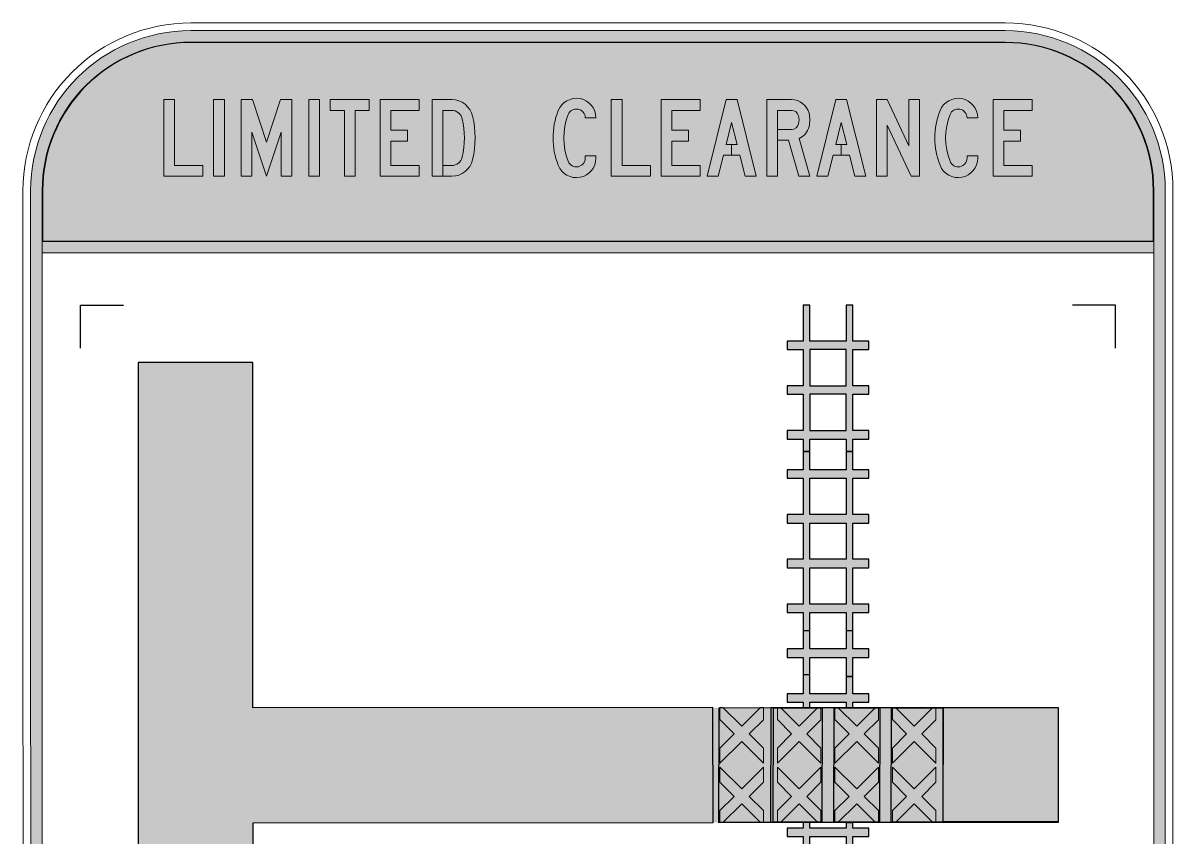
# Model space of a CAD drawing. Header units: millimetres. Extents: x 1 to 237, y 48 to 174.
# Drawn here: x 1.2 to 91.2, y 109.9 to 173.6 of the extents above; entities that cross this region are included whole.
import ezdxf

# ---------------------------------------------------------------- set-up
doc = ezdxf.new("R2010")
doc.units = ezdxf.units.MM
for name, color, linetype in [('GREY', 8, 'Continuous'), ('hatch bdy', 40, 'Continuous'), ('L18', 4, 'Continuous'), ('L35', 3, 'Continuous')]:
    doc.layers.add(name, color=color, linetype=linetype)
doc.layers.add('GSBWFILL', color=4, linetype='Continuous', lineweight=0)
doc.layers.add('Yellow PANTONE 108C', color=7, linetype='Continuous', lineweight=0, true_color=0xfedb00)

# ---------------------------------------------------------------- blocks, each defined once
blk = doc.blocks.new('*U8')
at = {"layer": 'GSBWFILL', "linetype": 'Continuous'}
blk.add_hatch(color=256, dxfattribs=at).paths.add_polyline_path([(0, 200), (28, 200), (28, 28), (102, 28), (102, 0), (0, 0)])
at = {"layer": 'GSBWFILL'}
blk.add_lwpolyline([(0, 200), (28, 200), (28, 28), (102, 28), (102, 0), (0, 0)], close=True, dxfattribs=at)
blk = doc.blocks.new('*U9')
at = {"layer": 'GSBWFILL', "linetype": 'Continuous'}
blk.add_hatch(color=256, dxfattribs=at).paths.add_polyline_path([(0, 200), (28, 200), (28, 0), (0, 0)])
at = {"layer": 'GSBWFILL'}
blk.add_lwpolyline([(0, 200), (28, 200), (28, 0), (0, 0)], close=True, dxfattribs=at)
blk = doc.blocks.new('*U10')
at = {"layer": 'GSBWFILL', "linetype": 'Continuous'}
blk.add_hatch(color=256, dxfattribs=at).paths.add_polyline_path([(66, -1.917592551338998e-15), (104, 115.1515151515151), (104, 0), (132, 0), (132, 200), (102.5147901482794, 200), (66, 89.34912076278975), (29.48520985172058, 200), (0, 200), (0, 0), (28, 0), (28, 115.1515151515151)])
at = {"layer": 'GSBWFILL'}
blk.add_lwpolyline([(66, -1.917592551338998e-15), (104, 115.1515151515151), (104, 0), (132, 0), (132, 200), (102.5147901482794, 200), (66, 89.34912076278975), (29.48520985172058, 200), (0, 200), (0, 0), (28, 0), (28, 115.1515151515151)], close=True, dxfattribs=at)
blk = doc.blocks.new('*U11')
at = {"layer": 'GSBWFILL', "linetype": 'Continuous'}
blk.add_hatch(color=256, dxfattribs=at).paths.add_polyline_path([(0, 200), (28, 200), (28, 0), (0, 0)])
at = {"layer": 'GSBWFILL'}
blk.add_lwpolyline([(0, 200), (28, 200), (28, 0), (0, 0)], close=True, dxfattribs=at)
blk = doc.blocks.new('*U12')
at = {"layer": 'GSBWFILL', "linetype": 'Continuous'}
blk.add_hatch(color=256, dxfattribs=at).paths.add_polyline_path([(37, 172), (0, 172), (0, 200), (102, 200), (102, 172), (65, 172), (65, 0), (37, 0)])
at = {"layer": 'GSBWFILL'}
blk.add_lwpolyline([(37, 172), (0, 172), (0, 200), (102, 200), (102, 172), (65, 172), (65, 0), (37, 0)], close=True, dxfattribs=at)
blk = doc.blocks.new('*U13')
at = {"layer": 'GSBWFILL', "linetype": 'Continuous'}
blk.add_hatch(color=256, dxfattribs=at).paths.add_polyline_path([(28, 28), (28, 92), (71.81454086025929, 92), (71.81454086025929, 120), (28, 120), (28, 172), (102, 172), (102, 200), (0, 200), (0, 0), (102, 0), (102, 28)])
at = {"layer": 'GSBWFILL'}
blk.add_lwpolyline([(28, 28), (28, 92), (71.81454086025929, 92), (71.81454086025929, 120), (28, 120), (28, 172), (102, 172), (102, 200), (0, 200), (0, 0), (102, 0), (102, 28)], close=True, dxfattribs=at)
blk = doc.blocks.new('*U14')
at = {"layer": 'GSBWFILL', "linetype": 'Continuous'}
blk.add_hatch(color=256, dxfattribs=at).paths.add_polyline_path([(28, 172), (50.94443627691184, 172, -0.3486821690625636), (78.21476728595061, 150.3505154639175, -0.1148991755247306), (78.21476728595064, 49.64948453608244, -0.3486821690625639), (50.94443627691189, 28), (28.00999999999999, 28), (28.00999999999999, 0), (50.9444362769119, 0, 0.3486821690625636), (105.4850982949895, 43.29896907216494, 0.1148991755247306), (105.4850982949895, 156.701030927835, 0.3486821690625638), (50.94443627691184, 200), (0, 200), (0, 0), (28, 0)])
at = {"layer": 'GSBWFILL'}
blk.add_lwpolyline([(28.00999999999999, 28), (28.00999999999999, 0), (50.94443627691186, 0, 0.3486821690625636), (105.4850982949895, 43.29896907216487, 0.1148991755247307), (105.4850982949895, 156.7010309278351, 0.3486821690625634), (50.94443627691186, 200), (0, 200), (0, 0), (28, 0), (28, 172), (50.94443627691186, 172, -0.3486821690625634), (78.21476728595064, 150.3505154639175, -0.1148991755247307), (78.21476728595064, 49.64948453608236, -0.3486821690625636), (50.94443627691186, 28)], format="xyb", close=True, dxfattribs=at)
blk = doc.blocks.new('*U7')
at = {"layer": 'GSBWFILL', "color": 28, "true_color": 0x0a0a0a, "xscale": 0.3, "yscale": 0.3, "zscale": 0.3}
for name, p in [('*U8', (0, 0)), ('*U9', (39, 0)), ('*U10', (60.59999999999854, 0)), ('*U11', (113.3999999999978, 0)), ('*U12', (130.1999999999971, 0)), ('*U13', (169.1999999999971, 0)), ('*U14', (209.9999999999964, 0))]:
    blk.add_blockref(name, p, dxfattribs=at)
blk = doc.blocks.new('*U16')
at = {"layer": 'GSBWFILL', "linetype": 'Continuous'}
blk.add_hatch(color=256, dxfattribs=at).paths.add_polyline_path([(13.57111597374183, 171.2483588621445, 0.1904761904761906), (13.57111597374178, 28.75164113785565, 0.8275027774491402), (112, 47.50000000000006), (112, 53.00000000000004), (84, 53.00000000000002), (84, 47.50000000000006, -0.8275027774491398), (39.61050328227567, 39.04485776805257, -0.1904761904761906), (39.61050328227569, 160.9551422319475, -0.8275027774491434), (84, 152.5), (112, 152.5, 0.8275027774491418)])
at = {"layer": 'GSBWFILL'}
blk.add_lwpolyline([(84, 47.50000000000003, -0.8275027774491405), (39.61050328227566, 39.04485776805259, -0.1904761904761905), (39.61050328227572, 160.9551422319475, -0.8275027774491404), (84, 152.5), (112, 152.5, 0.8275027774491404), (13.57111597374183, 171.2483588621445, 0.1904761904761905), (13.57111597374177, 28.75164113785567, 0.8275027774491405), (112, 47.50000000000003), (112, 53.00000000000004), (84, 53.00000000000001)], format="xyb", close=True, dxfattribs=at)
blk = doc.blocks.new('*U17')
at = {"layer": 'GSBWFILL', "linetype": 'Continuous'}
blk.add_hatch(color=256, dxfattribs=at).paths.add_polyline_path([(0, 200), (28, 200), (28, 28), (102, 28), (102, 0), (0, 0)])
at = {"layer": 'GSBWFILL'}
blk.add_lwpolyline([(0, 200), (28, 200), (28, 28), (102, 28), (102, 0), (0, 0)], close=True, dxfattribs=at)
blk = doc.blocks.new('*U18')
at = {"layer": 'GSBWFILL', "linetype": 'Continuous'}
blk.add_hatch(color=256, dxfattribs=at).paths.add_polyline_path([(28, 28), (28, 92), (71.81454086025929, 92), (71.81454086025929, 120), (28, 120), (28, 172), (102, 172), (102, 200), (0, 200), (0, 0), (102, 0), (102, 28)])
at = {"layer": 'GSBWFILL'}
blk.add_lwpolyline([(28, 28), (28, 92), (71.81454086025929, 92), (71.81454086025929, 120), (28, 120), (28, 172), (102, 172), (102, 200), (0, 200), (0, 0), (102, 0), (102, 28)], close=True, dxfattribs=at)
blk = doc.blocks.new('*U19')
at = {"layer": 'GSBWFILL', "linetype": 'Continuous'}
blk.add_hatch(color=256, dxfattribs=at).paths.add_polyline_path([(64, 140.5530424827055), (78.38826062067636, 82.99999999999999), (64.00999999999999, 82.99999999999999), (64.01, 55), (85.38826062067636, 55), (99.13826062067635, 0), (128, 0), (78, 200), (50, 200), (0, 0), (28.86173937932358, 0), (42.61173937932364, 55), (64, 54.99999999999999), (64, 83), (49.61173937932364, 83)])
at = {"layer": 'GSBWFILL'}
blk.add_lwpolyline([(64, 83), (49.61173937932364, 83), (64, 140.5530424827055), (78.38826062067636, 83), (64.00999999999999, 83), (64.00999999999999, 55), (85.38826062067636, 55), (99.13826062067636, 0), (128, 0), (78, 200), (50, 200), (0, 0), (28.86173937932358, 0), (42.61173937932364, 55), (64, 55)], close=True, dxfattribs=at)
blk = doc.blocks.new('*U20')
at = {"layer": 'GSBWFILL', "linetype": 'Continuous'}
blk.add_hatch(color=256, dxfattribs=at).paths.add_polyline_path([(0, 0), (28, 0), (28, 172), (64.26932219902316, 172, -0.3448814639906144), (82.71400707028076, 157.5600000000001, -0.1217796334961334), (82.71400707028087, 136.4400000000002, -0.3448814639906173), (64.26932219902321, 122), (28.00999999999999, 122), (28.00999999999999, 94.00000000000003), (56.12346429523939, 94.00000000000003), (82.8871924448021, 0), (112, 0), (84, 98.34205404014348, 0.2276138286676567), (109.8956479331868, 129.7200000000001, 0.1217796334961332), (109.8956479331869, 164.2799999999997, 0.3448814639906164), (64.2693221990232, 200), (0, 200)])
at = {"layer": 'GSBWFILL'}
blk.add_lwpolyline([(64.26932219902318, 122, 0.3448814639906154), (82.71400707028084, 136.44, 0.1217796334961341), (82.71400707028079, 157.56, 0.3448814639906151), (64.26932219902318, 172), (28, 172), (28, 0), (0, 0), (0, 200), (64.26932219902318, 200, -0.3448814639906151), (109.8956479331868, 164.28, -0.1217796334961341), (109.8956479331868, 129.7200000000001, -0.2276138286676568), (84, 98.3420540401435), (112, 0), (82.88719244480211, 0), (56.12346429523939, 94.00000000000003), (28.00999999999999, 94.00000000000003), (28.00999999999999, 122)], format="xyb", close=True, dxfattribs=at)
blk = doc.blocks.new('*U21')
at = {"layer": 'GSBWFILL', "linetype": 'Continuous'}
blk.add_hatch(color=256, dxfattribs=at).paths.add_polyline_path([(64, 140.5530424827055), (78.38826062067636, 82.99999999999999), (64.00999999999999, 82.99999999999999), (64.01, 55), (85.38826062067636, 55), (99.13826062067635, 0), (128, 0), (78, 200), (50, 200), (0, 0), (28.86173937932358, 0), (42.61173937932364, 55), (64, 54.99999999999999), (64, 83), (49.61173937932364, 83)])
at = {"layer": 'GSBWFILL'}
blk.add_lwpolyline([(64, 83), (49.61173937932364, 83), (64, 140.5530424827055), (78.38826062067636, 83), (64.00999999999999, 83), (64.00999999999999, 55), (85.38826062067636, 55), (99.13826062067636, 0), (128, 0), (78, 200), (50, 200), (0, 0), (28.86173937932358, 0), (42.61173937932364, 55), (64, 55)], close=True, dxfattribs=at)
blk = doc.blocks.new('*U22')
at = {"layer": 'GSBWFILL', "linetype": 'Continuous'}
blk.add_hatch(color=256, dxfattribs=at).paths.add_polyline_path([(27.99999999999999, 133), (90, 0), (112, 0), (112, 200), (83.99999999999999, 200), (84, 79.1412182153928), (27.65981601018314, 200), (0, 200), (0, 0), (28, 0)])
at = {"layer": 'GSBWFILL'}
blk.add_lwpolyline([(90, 0), (112, 0), (112, 200), (84, 200), (84, 79.14121821539283), (27.65981601018314, 200), (0, 200), (0, 0), (28, 0), (28, 133)], close=True, dxfattribs=at)
blk = doc.blocks.new('*U23')
at = {"layer": 'GSBWFILL', "linetype": 'Continuous'}
blk.add_hatch(color=256, dxfattribs=at).paths.add_polyline_path([(13.57111597374183, 171.2483588621445, 0.1904761904761906), (13.57111597374178, 28.75164113785565, 0.8275027774491402), (112, 47.50000000000006), (112, 53.00000000000004), (84, 53.00000000000002), (84, 47.50000000000006, -0.8275027774491398), (39.61050328227567, 39.04485776805257, -0.1904761904761906), (39.61050328227569, 160.9551422319475, -0.8275027774491434), (84, 152.5), (112, 152.5, 0.8275027774491418)])
at = {"layer": 'GSBWFILL'}
blk.add_lwpolyline([(84, 47.50000000000003, -0.8275027774491405), (39.61050328227566, 39.04485776805259, -0.1904761904761905), (39.61050328227572, 160.9551422319475, -0.8275027774491404), (84, 152.5), (112, 152.5, 0.8275027774491404), (13.57111597374183, 171.2483588621445, 0.1904761904761905), (13.57111597374177, 28.75164113785567, 0.8275027774491405), (112, 47.50000000000003), (112, 53.00000000000004), (84, 53.00000000000001)], format="xyb", close=True, dxfattribs=at)
blk = doc.blocks.new('*U24')
at = {"layer": 'GSBWFILL', "linetype": 'Continuous'}
blk.add_hatch(color=256, dxfattribs=at).paths.add_polyline_path([(28, 28), (28, 92), (71.81454086025929, 92), (71.81454086025929, 120), (28, 120), (28, 172), (102, 172), (102, 200), (0, 200), (0, 0), (102, 0), (102, 28)])
at = {"layer": 'GSBWFILL'}
blk.add_lwpolyline([(28, 28), (28, 92), (71.81454086025929, 92), (71.81454086025929, 120), (28, 120), (28, 172), (102, 172), (102, 200), (0, 200), (0, 0), (102, 0), (102, 28)], close=True, dxfattribs=at)
blk = doc.blocks.new('*U15')
at = {"layer": 'GSBWFILL', "color": 28, "true_color": 0x0a0a0a, "xscale": 0.3, "yscale": 0.3, "zscale": 0.3}
for name, p in [('*U16', (0, 0)), ('*U17', (45.59999999999945, 0)), ('*U18', (84.59999999999945, 0)), ('*U19', (120.5999999999995, 0)), ('*U20', (167.3999999999987, 0)), ('*U21', (206.3999999999987, 0)), ('*U22', (253.199999999998, 0)), ('*U23', (298.7999999999975, 0)), ('*U24', (344.3999999999969, 0))]:
    blk.add_blockref(name, p, dxfattribs=at)
blk = doc.blocks.new('*U6')
at = {"layer": 'GSBWFILL'}
for name, p in [('*U7', (-339.7999999999975, 0)), ('*U15', (-35.20000000000073, 0))]:
    blk.add_blockref(name, p, dxfattribs=at)

msp = doc.modelspace()

# ---------------------------------------------------------------- hatches: boundary and pattern name
h = msp.add_hatch(color=256)
h.dxf.hatch_style = 1
h.paths.add_polyline_path([(55.24879853485889, 111.0489434765833), (55.24697326013195, 120.0489475776277), (19.24788333696855, 120.0390736534143), (19.24788333696855, 147.0623145023672), (10.24788589749536, 147.0623251577404), (10.24788589749536, 84.06231983005381), (19.24790957940362, 84.06231983005381), (19.24790957940362, 111.0390789811008), (63.86072672349949, 111.0489434866305)])
h = msp.add_hatch(color=256)
h.dxf.hatch_style = 1
h.paths.add_polyline_path([(73.24788589749542, 111.1011820747118), (73.24788589749542, 120.0511820747119), (82.27288589749543, 120.0498198300539), (82.27288589749543, 111.0998198300538)])
at = {"layer": 'GREY'}
h = msp.add_hatch(color=256, dxfattribs=at)
h.dxf.hatch_style = 1
h.paths.add_polyline_path([(55.23538771566923, 111.0435658103868), (55.26038771566923, 120.0363952615208), (59.78092339307041, 120.0609300831715), (59.75592339307041, 111.0681006320375)])
h.paths.add_polyline_path([(59.20158280070919, 115.3917233424939), (57.50158280070919, 113.6917233424939), (55.7930959011459, 115.4002102420572), (55.7930959011459, 114.2211709407479), (56.91206315005439, 113.1022036918389), (55.7930959011459, 111.9832364429308), (55.79291089831914, 111.0751825159937), (56.03742399875555, 111.0751825159937), (57.50158280070919, 112.5126840411841), (58.91955647279001, 111.0973226813368), (59.20124307021579, 111.0973226813367), (59.20158280070919, 111.9917233424933), (58.09110245136399, 113.1022036918387), (59.20158280070919, 114.2126840411841)], flags=16)
h.paths.add_polyline_path([(59.20158280070919, 119.1056971416206), (59.20158280070919, 120.0487102420573), (58.96555659983596, 120.0487102420573), (57.50158280070919, 118.5847364429304), (56.0376090015825, 120.0487102420573), (55.7930959011459, 120.0487102420573), (55.7930959011459, 119.1141840411847), (56.91206315005448, 117.9952167922754), (55.7930959011459, 116.8762495433673), (55.7930959011459, 115.6972102420572), (57.50158280070919, 117.4056971416205), (59.20158280070919, 115.7056971416205), (59.20158280070919, 116.8847364429301), (58.09110245136408, 117.9952167922754)], flags=16)
h = msp.add_hatch(color=256, dxfattribs=at)
h.dxf.hatch_style = 1
h.paths.add_polyline_path([(59.7480726603621, 111.0457583094575), (59.7730726603621, 120.0504481767905), (64.24704845492947, 120.0736311655458), (64.22204845492948, 111.0689412982128)])
h.paths.add_polyline_path([(63.69379700634477, 115.3928329304905), (61.99379700634477, 113.6928329304905), (60.28531010678148, 115.4013198300539), (60.28531010678148, 114.2222805287445), (61.40427735568997, 113.1033132798355), (60.28531010678148, 111.9843460309275), (60.28512510395472, 111.0762921039903), (60.52963820439113, 111.0762921039903), (61.99379700634477, 112.5137936291807), (63.4117706784256, 111.0984322693334), (63.69345727585137, 111.0984322693334), (63.69379700634477, 111.9928329304899), (62.58331665699957, 113.1033132798353), (63.69379700634477, 114.2137936291807)], flags=16)
h.paths.add_polyline_path([(63.69379700634477, 119.1068067296172), (63.69379700634477, 120.0498198300539), (63.45777080547155, 120.0498198300539), (61.99379700634477, 118.585846030927), (60.52982320721808, 120.0498198300539), (60.28531010678148, 120.0498198300539), (60.28531010678148, 119.1152936291813), (61.40427735569006, 117.9963263802721), (60.28531010678148, 116.8773591313639), (60.28531010678148, 115.6983198300538), (61.99379700634477, 117.4068067296172), (63.69379700634477, 115.7068067296172), (63.69379700634477, 116.8858460309268), (62.58331665699966, 117.996326380272)], flags=16)
h = msp.add_hatch(color=256, dxfattribs=at)
h.dxf.hatch_style = 1
h.paths.add_polyline_path([(64.2219815725211, 111.0753824924768), (64.24698157252111, 120.0523796473851), (68.7447661458135, 120.0762654048828), (68.7197661458135, 111.0992682499746)])
h.paths.add_polyline_path([(68.19379700634477, 115.3928329304905), (66.49379700634476, 113.6928329304905), (64.78531010678148, 115.4013198300539), (64.78531010678148, 114.2222805287445), (65.90427735568997, 113.1033132798355), (64.78531010678148, 111.9843460309275), (64.78512510395471, 111.0762921039903), (65.02963820439113, 111.0762921039903), (66.49379700634476, 112.5137936291807), (67.9117706784256, 111.0984322693334), (68.19345727585137, 111.0984322693334), (68.19379700634477, 111.9928329304899), (67.08331665699957, 113.1033132798353), (68.19379700634477, 114.2137936291807)], flags=16)
h.paths.add_polyline_path([(68.19379700634477, 119.1068067296172), (68.19379700634477, 120.0498198300539), (67.95777080547155, 120.0498198300539), (66.49379700634476, 118.585846030927), (65.02982320721809, 120.0498198300539), (64.78531010678148, 120.0498198300539), (64.78531010678148, 119.1152936291813), (65.90427735569006, 117.9963263802721), (64.78531010678148, 116.8773591313639), (64.78531010678148, 115.6983198300538), (66.49379700634476, 117.4068067296172), (68.19379700634477, 115.7068067296172), (68.19379700634477, 116.8858460309268), (67.08331665699966, 117.996326380272)], flags=16)
h = msp.add_hatch(color=256, dxfattribs=at)
h.dxf.hatch_style = 1
h.paths.add_polyline_path([(68.71969925683739, 111.0753888855167), (68.7446992568374, 120.0498241989001), (73.26038589749542, 120.074255143436), (73.23538589749542, 111.0998198300526)])
h.paths.add_polyline_path([(72.6935318566077, 120.0232580767779), (72.4296354568955, 120.0222385639541), (70.99334622845004, 118.5858460309259), (69.57758009275736, 120.0023068306293), (69.28519968471106, 120.0011179114347), (69.28485932888675, 119.1152936291801), (70.40382657779533, 117.9963263802709), (69.28485932888675, 116.8773591313628), (69.28485932888675, 115.6983198300526), (70.99334622845004, 117.4068067296161), (72.69334622845004, 115.7068067296161), (72.69334622845004, 116.8858460309256), (71.58286587910493, 117.9963263802708), (72.69334622845004, 119.106806729616)], flags=16)
h.paths.add_polyline_path([(72.69334622845004, 115.3928329304893), (70.99334622845004, 113.6928329304893), (69.28485932888675, 115.4013198300527), (69.28485932888675, 114.2222805287433), (70.40382657779514, 113.1033132798343), (69.28485932888675, 111.9843460309263), (69.28467434807476, 111.0762889538588), (69.55696217438985, 111.0762889538588), (70.99334622845004, 112.5137936291796), (72.40489710629704, 111.0972403925041), (72.6930065199715, 111.098429119202), (72.69334622845004, 111.9928329304888), (71.58286587910474, 113.1033132798342), (72.69334622845004, 114.2137936291795)], flags=16)
at = {"layer": 'GSBWFILL'}
h = msp.add_hatch(color=256, dxfattribs=at)
h.dxf.hatch_style = 1
edge = h.paths.add_edge_path()
edge.add_line((90.64788589749543, 73.64356983005392), (90.64788589749543, 160.5185698300538))
edge.add_arc((78.12288589749542, 160.5185698300538), 12.525, 0, 90)
edge.add_line((78.12288589749542, 173.0435698300538), (14.37288589749534, 173.0435698300538))
edge.add_arc((14.37288589749534, 160.5185698300538), 12.525, 90, 180)
edge.add_line((1.847885897495337, 160.5185698300538), (1.847885897495371, 73.6435698300539))
edge.add_line((1.847885897495371, 73.64356983005392), (2.747885897495371, 73.64356983005392))
edge.add_line((2.747885897495371, 73.64356983005392), (2.747885897495348, 160.5185698300538))
edge.add_arc((14.37288589749535, 160.5185698300538), 11.625, 90, 180, ccw=False)
edge.add_line((14.37288589749535, 172.1435698300538), (78.12288589749542, 172.1435698300538))
edge.add_arc((78.12288589749542, 160.5185698300538), 11.625, 0, 90, ccw=False)
edge.add_line((89.74788589749542, 160.5185698300538), (89.74788589749538, 73.6435698300539))
edge.add_line((89.74788589749538, 73.64356983005392), (90.64788589749543, 73.64356983005392))
h = msp.add_hatch(color=256, dxfattribs=at)
h.dxf.hatch_style = 1
h.paths.add_polyline_path([(2.747885897495371, 156.5435698300538), (89.74788589749546, 156.5435698300538), (89.74788589749546, 155.6435698300538), (2.747885897495371, 155.6435698300538)])
at = {"layer": 'L18'}
h = msp.add_hatch(color=256, dxfattribs=at)
h.dxf.hatch_style = 1
h.paths.add_polyline_path([(65.66499527249543, 151.5498198300539), (65.66499527249543, 148.7478625044652), (62.8307765224954, 148.7478625044653), (62.8307765224954, 151.5498198300539), (62.2995265224954, 151.5498198300539), (62.2995265224954, 148.7478625044652), (61.06038589749542, 148.7478625044651), (61.06038589749542, 148.0838000044652), (62.2995265224954, 148.0838000044651), (62.2995265224954, 145.2416125044652), (61.06038589749542, 145.2416125044651), (61.06038589749542, 144.5775500044652), (62.2995265224954, 144.5775500044651), (62.2995265224954, 141.7353625044652), (61.06038589749542, 141.7353625044651), (61.06038589749542, 141.0713000044652), (62.2995265224954, 141.0713000044651), (62.2995265224954, 140.0930385800541), (62.8307765224954, 140.0930385800541), (62.8307765224954, 141.0713000044651), (65.66499527249543, 141.0713000044651), (65.66499527249543, 140.0930385800541), (66.19624527249543, 140.0930385800541), (66.19624527249543, 141.0713000044649), (67.43538589749542, 141.0713000044652), (67.43538589749542, 141.7353625044651), (66.19624527249543, 141.7353625044652), (66.19624527249543, 144.5775500044649), (67.43538589749542, 144.5775500044652), (67.43538589749542, 145.2416125044651), (66.19624527249543, 145.2416125044653), (66.19624527249543, 148.083800004465), (67.43538589749542, 148.0838000044652), (67.43538589749542, 148.7478625044651), (66.19624527249543, 148.7478625044652), (66.19624527249543, 151.5498198300539)])
h.paths.add_polyline_path([(65.66499527249599, 148.0838000044651), (62.83077652249595, 148.083800004465), (62.83077652249595, 145.2416125044653), (65.66499527249599, 145.2416125044652)], flags=16)
h.paths.add_polyline_path([(65.66499527249543, 144.5775500044651), (62.8307765224954, 144.5775500044651), (62.8307765224954, 141.7353625044653), (65.66499527249543, 141.7353625044652)], flags=16)
h = msp.add_hatch(color=256, dxfattribs=at)
h.dxf.hatch_style = 1
h.paths.add_polyline_path([(62.2995265224954, 127.4894760800539), (62.2995265224954, 124.647288580054), (61.06038589749542, 124.647288580054), (61.06038589749542, 123.983226080054), (62.2995265224954, 123.9832260800539), (62.2995265224954, 122.6313655640015), (62.8307765224954, 122.6313655640015), (62.8307765224954, 123.9832260800538), (65.66499527249543, 123.9832260800539), (65.66499527249543, 122.4943487894359), (66.19624527249543, 122.4943487894359), (66.19624527249543, 123.9832260800537), (67.43538589749542, 123.983226080054), (67.43538589749542, 124.647288580054), (66.19624527249543, 124.647288580054), (66.19624527249543, 127.4894760800536), (67.43538589749542, 127.489476080054), (67.43538589749542, 128.153538580054), (66.19624527249543, 128.1535385800541), (66.19624527249543, 130.9957260800537), (67.43538589749542, 130.995726080054), (67.43538589749542, 131.659788580054), (66.19624527249543, 131.659788580054), (66.19624527249543, 134.5019760800537), (67.43538589749542, 134.501976080054), (67.43538589749542, 135.166038580054), (66.19624527249543, 135.166038580054), (66.19624527249543, 138.008038580054), (67.43538589749542, 138.008038580054), (67.43538589749532, 138.672038580054), (66.19624527249543, 138.672038580054), (66.19624527249543, 140.0930385800541), (65.66499527249543, 140.0930385800541), (65.66499527249543, 138.672038580054), (62.8307765224954, 138.672038580054), (62.8307765224954, 140.0930385800541), (62.2995265224954, 140.0930385800541), (62.2995265224954, 138.672038580054), (61.06038589749542, 138.672038580054), (61.06038589749542, 138.008038580054), (62.2995265224954, 138.008038580054), (62.2995265224954, 135.166038580054), (61.06038589749542, 135.166038580054), (61.06038589749542, 134.501976080054), (62.2995265224954, 134.501976080054), (62.2995265224954, 131.659788580054), (61.06038589749542, 131.659788580054), (61.06038589749542, 130.995726080054), (62.2995265224954, 130.9957260800539), (62.2995265224954, 128.153538580054), (61.06038589749542, 128.153538580054), (61.06038589749542, 127.489476080054)])
h.paths.add_polyline_path([(62.8307765224954, 127.4894760800538), (65.66499527249543, 127.4894760800539), (65.66499527249543, 124.647288580054), (62.8307765224954, 124.6472885800541)], flags=16)
h.paths.add_polyline_path([(62.83077652249595, 128.1535385800541), (62.83077652249595, 130.9957260800538), (65.66499527249599, 130.9957260800539), (65.66499527249599, 128.153538580054)], flags=16)
h.paths.add_polyline_path([(62.8307765224954, 131.6597885800541), (62.8307765224954, 134.5019760800538), (65.66499527249543, 134.5019760800539), (65.66499527249543, 131.659788580054)], flags=16)
h.paths.add_polyline_path([(62.8307765224954, 135.1660385800541), (62.8307765224954, 138.008038580054), (65.66499527249543, 138.008038580054), (65.66499527249543, 135.166038580054)], flags=16)
h = msp.add_hatch(color=256, dxfattribs=at)
h.dxf.hatch_style = 1
h.paths.add_polyline_path([(62.2995265224954, 122.5631335764514), (62.2995265224954, 121.1412260800539), (61.06038589749542, 121.1412260800538), (61.06038589749542, 120.4771635800539), (62.2995265224954, 120.4771635800539), (62.2995265224954, 120.0498198300539), (62.8307765224954, 120.0498198300539), (62.8307765224954, 120.4771635800538), (65.66499527249543, 120.4771635800538), (65.66499527249543, 120.0498198300539), (66.19624527249543, 120.0498198300539), (66.19624527249543, 120.4771635800536), (67.43538589749542, 120.4771635800539), (67.43538589749542, 121.1412260800538), (66.19624527249543, 121.1412260800539), (66.19624527249543, 123.9832260800539), (67.43538589749542, 123.9832260800539), (67.43538589749532, 124.647226080054), (66.19624527249543, 124.647226080054), (66.19624527249543, 126.068226080054), (65.66499527249543, 126.068226080054), (65.66499527249543, 124.647226080054), (62.8307765224954, 124.647226080054), (62.8307765224954, 126.068226080054), (62.2995265224954, 126.068226080054), (62.2995265224954, 124.647226080054), (61.06038589749542, 124.647226080054), (61.06038589749542, 123.9832260800539), (62.2995265224954, 123.9832260800539)])
h.paths.add_polyline_path([(62.8307765224954, 121.141226080054), (62.8307765224954, 123.9832260800539), (65.66499527249543, 123.9832260800539), (65.66499527249543, 121.1412260800539)], flags=16)
h = msp.add_hatch(color=256, dxfattribs=at)
h.dxf.hatch_style = 1
h.paths.add_polyline_path([(65.66499527249543, 111.0498198300538), (65.66499527249543, 110.6224760800539), (62.8307765224954, 110.622476080054), (62.8307765224954, 111.0498198300538), (62.2995265224954, 111.0498198300538), (62.2995265224954, 110.6224760800539), (61.06038589749542, 110.6224760800538), (61.06038589749542, 109.9584135800539), (62.2995265224954, 109.9584135800538), (62.2995265224954, 108.554348789436), (62.8307765224954, 108.554348789436), (62.8307765224954, 109.9584135800538), (65.66499527249543, 109.9584135800538), (65.66499527249543, 108.554348789436), (66.19624527249543, 108.554348789436), (66.19624527249543, 109.9584135800536), (67.43538589749542, 109.9584135800539), (67.43538589749542, 110.6224760800538), (66.19624527249543, 110.6224760800539), (66.19624527249543, 111.0498198300538)])
at = {"layer": 'Yellow PANTONE 108C'}
h = msp.add_hatch(color=256, dxfattribs=at)
h.dxf.hatch_style = 1
edge = h.paths.add_edge_path()
edge.add_arc((78.12288589749545, 160.5185698300538), 11.60000000000002, 2.807662063636754e-13, 89.99999999999993)
edge.add_line((78.12288589749546, 172.1185698300538), (14.37288589749537, 172.1185698300538))
edge.add_arc((14.37288589749538, 160.5185698300538), 11.60000000000002, 90.00000000000006, 180)
edge.add_line((2.772885897495371, 160.5185698300538), (2.772885897495371, 156.5685698300538))
edge.add_line((2.772885897495371, 156.5685698300538), (89.72288589749547, 156.5685698300538))
edge.add_line((89.72288589749547, 156.5685698300538), (89.72288589749547, 160.5185698300539))
h.paths.add_polyline_path([(12.26788589749581, 167.6435698300537), (13.10788589749581, 167.6435698300537), (13.10788589749581, 162.4835698300537), (15.32788589749581, 162.4835698300537), (15.32788589749581, 161.6435698300537), (12.26788589749581, 161.6435698300537)], flags=16)
h.paths.add_polyline_path([(16.16788589749581, 167.6435698300537), (17.00788589749581, 167.6435698300537), (17.00788589749581, 161.6435698300537), (16.16788589749581, 161.6435698300537)], flags=16)
h.paths.add_polyline_path([(20.30788589749566, 161.6435698300537), (21.44788589749566, 165.0981152845992), (21.44788589749566, 161.6435698300537), (22.28788589749566, 161.6435698300537), (22.28788589749566, 167.6435698300537), (21.40332960194404, 167.6435698300537), (20.30788589749566, 164.3240434529374), (19.21244219304728, 167.6435698300537), (18.32788589749566, 167.6435698300537), (18.32788589749566, 161.6435698300537), (19.16788589749566, 161.6435698300537), (19.16788589749566, 165.0981152845992)], flags=16)
h.paths.add_polyline_path([(23.60788589749559, 167.6435698300537), (24.44788589749559, 167.6435698300537), (24.44788589749559, 161.6435698300537), (23.60788589749559, 161.6435698300537)], flags=16)
h.paths.add_polyline_path([(26.39788589749552, 166.8035698300537), (25.28788589749552, 166.8035698300537), (25.28788589749552, 167.6435698300537), (28.34788589749552, 167.6435698300537), (28.34788589749552, 166.8035698300537), (27.23788589749552, 166.8035698300537), (27.23788589749552, 161.6435698300537), (26.39788589749552, 161.6435698300537)], flags=16)
h.paths.add_polyline_path([(30.02788589749552, 162.4835698300537), (30.02788589749552, 164.4035698300537), (31.3423221233033, 164.4035698300537), (31.3423221233033, 165.2435698300537), (30.02788589749552, 165.2435698300537), (30.02788589749552, 166.8035698300537), (32.24788589749552, 166.8035698300537), (32.24788589749552, 167.6435698300537), (29.18788589749552, 167.6435698300537), (29.18788589749552, 161.6435698300537), (32.24788589749552, 161.6435698300537), (32.24788589749552, 162.4835698300537)], flags=16)
edge = h.paths.add_edge_path(flags=16)
edge.add_line((34.10818589749545, 162.4835698300537), (34.10818589749545, 161.6435698300537))
edge.add_line((34.10818589749545, 161.6435698300537), (34.7962189858028, 161.6435698300537))
edge.add_arc((34.79621898580281, 163.3235698300537), 1.679999999999978, 269.9999999999997, 346.8910101606738)
edge.add_arc((29.12788589749539, 164.6435698300537), 7.50000000000006, 346.8910101606736, 373.1089898393265)
edge.add_arc((34.79621898580281, 165.9635698300538), 1.679999999999988, 13.10898983932621, 90.00000000000024)
edge.add_line((34.7962189858028, 167.6435698300537), (33.26788589749545, 167.6435698300537))
edge.add_line((33.26788589749545, 167.6435698300537), (33.26788589749545, 161.6435698300537))
edge.add_line((33.26788589749545, 161.6435698300537), (34.10788589749545, 161.6435698300537))
edge.add_line((34.10788589749545, 161.6435698300537), (34.10788589749545, 166.8035698300537))
edge.add_line((34.10788589749545, 166.8035698300537), (34.7962189858028, 166.8035698300537))
edge.add_arc((34.7962189858028, 165.9635698300537), 0.8400000000000034, 13.10898983932708, 90, ccw=False)
edge.add_arc((29.12788589749543, 164.6435698300537), 6.660000000000017, -13.108989839326512, 13.108989839326398, ccw=False)
edge.add_arc((34.7962189858028, 163.3235698300537), 0.8400000000000004, 270, 346.8910101606729, ccw=False)
edge.add_line((34.7962189858028, 162.4835698300537), (34.10818589749545, 162.4835698300537))
edge = h.paths.add_edge_path(flags=16)
edge.add_arc((44.55788589749549, 163.0685698300537), 0.6899999999999977, -158.43140426487514, 0, ccw=False)
edge.add_arc((48.54226089749548, 164.6435698300538), 4.974375000000002, 158.431404264875, 201.5685957351253, ccw=False)
edge.add_arc((44.55788589749548, 166.2185698300537), 0.690000000000006, 0, 158.4314042648728, ccw=False)
edge.add_line((45.24788589749549, 166.2185698300537), (46.08788589749548, 166.2185698300537))
edge.add_arc((44.55788589749548, 166.2185698300537), 1.530000000000001, 0, 158.431404264874)
edge.add_arc((48.54226089749551, 164.6435698300537), 5.814375000000028, 158.4314042648748, 201.5685957351252)
edge.add_arc((44.55788589749548, 163.0685698300537), 1.530000000000005, 201.5685957351261, 360)
edge.add_line((46.08788589749548, 163.0685698300537), (46.08788589749548, 163.2335698300537))
edge.add_line((46.08788589749548, 163.2335698300537), (45.24788589749549, 163.2335698300537))
edge.add_line((45.24788589749549, 163.2335698300537), (45.24788589749549, 163.0685698300537))
h.paths.add_polyline_path([(47.28788589749543, 167.6435698300537), (48.12788589749543, 167.6435698300537), (48.12788589749543, 162.4835698300537), (50.34788589749543, 162.4835698300537), (50.34788589749543, 161.6435698300537), (47.28788589749543, 161.6435698300537)], flags=16)
h.paths.add_polyline_path([(52.02788589749543, 162.4835698300537), (52.02788589749543, 164.4035698300537), (53.34232212330321, 164.4035698300537), (53.34232212330321, 165.2435698300537), (52.02788589749543, 165.2435698300537), (52.02788589749543, 166.8035698300537), (54.24788589749543, 166.8035698300537), (54.24788589749543, 167.6435698300537), (51.18788589749543, 167.6435698300537), (51.18788589749543, 161.6435698300537), (54.24788589749543, 161.6435698300537), (54.24788589749543, 162.4835698300537)], flags=16)
h.paths.add_polyline_path([(56.70788589749543, 164.1335698300537), (56.27623807887514, 164.1335698300537), (56.70788589749543, 165.8601611045349), (57.13953371611572, 164.1335698300537), (56.70818589749543, 164.1335698300537), (56.70818589749543, 163.2935698300537), (57.34953371611572, 163.2935698300537), (57.76203371611572, 161.6435698300537), (58.62788589749543, 161.6435698300537), (57.12788589749543, 167.6435698300537), (56.28788589749543, 167.6435698300537), (54.78788589749543, 161.6435698300537), (55.65373807887514, 161.6435698300537), (56.06623807887514, 163.2935698300537), (56.70788589749543, 163.2935698300537)], flags=16)
edge = h.paths.add_edge_path(flags=16)
edge.add_arc((61.39596556346605, 165.8735698300537), 0.5699999999999932, 270, 346.1134596373717)
edge.add_arc((60.66788589749535, 166.0535698300537), 1.320000000000005, 346.113459637371, 373.886540362629)
edge.add_arc((61.39596556346605, 166.2335698300537), 0.5700000000000024, 13.88654036262829, 90)
edge.add_line((61.39596556346605, 166.8035698300537), (60.30788589749536, 166.8035698300537))
edge.add_line((60.30788589749536, 166.8035698300537), (60.30788589749536, 161.6435698300537))
edge.add_line((60.30788589749536, 161.6435698300537), (59.46788589749536, 161.6435698300537))
edge.add_line((59.46788589749536, 161.6435698300537), (59.46788589749536, 167.6435698300537))
edge.add_line((59.46788589749536, 167.6435698300537), (61.39596556346605, 167.6435698300537))
edge.add_arc((61.39596556346606, 166.2335698300537), 1.409999999999997, 13.886540362629319, 90.00000000000028, ccw=False)
edge.add_arc((60.66788589749535, 166.0535698300537), 2.160000000000007, -13.88654036262858, 13.886540362629376, ccw=False)
edge.add_arc((61.39596556346604, 165.8735698300537), 1.410000000000005, 294.8220657976931, 346.11345963737193, ccw=False)
edge.add_line((61.98788589749536, 164.593831451258), (62.82788589749536, 161.6435698300537))
edge.add_line((62.82788589749536, 161.6435698300537), (61.95450167083942, 161.6435698300537))
edge.add_line((61.95450167083942, 161.6435698300537), (61.15158982635254, 164.4635698300537))
edge.add_line((61.15158982635254, 164.4635698300537), (60.30818589749536, 164.4635698300537))
edge.add_line((60.30818589749536, 164.4635698300537), (60.30818589749536, 165.3035698300537))
edge.add_line((60.30818589749536, 165.3035698300537), (61.39596556346605, 165.3035698300537))
h.paths.add_polyline_path([(65.28788589749536, 164.1335698300537), (64.85623807887507, 164.1335698300537), (65.28788589749536, 165.8601611045349), (65.71953371611565, 164.1335698300537), (65.28818589749535, 164.1335698300537), (65.28818589749535, 163.2935698300537), (65.92953371611564, 163.2935698300537), (66.34203371611565, 161.6435698300537), (67.20788589749536, 161.6435698300537), (65.70788589749536, 167.6435698300537), (64.86788589749536, 167.6435698300537), (63.36788589749536, 161.6435698300537), (64.23373807887506, 161.6435698300537), (64.64623807887506, 163.2935698300537), (65.28788589749536, 163.2935698300537)], flags=16)
h.paths.add_polyline_path([(70.7478858974953, 161.6435698300537), (71.40788589749529, 161.6435698300537), (71.40788589749529, 167.6435698300537), (70.56788589749529, 167.6435698300537), (70.56788589749529, 164.0178063765155), (68.87768037780079, 167.6435698300537), (68.04788589749529, 167.6435698300537), (68.04788589749529, 161.6435698300537), (68.8878858974953, 161.6435698300537), (68.8878858974953, 165.6335698300537)], flags=16)
edge = h.paths.add_edge_path(flags=16)
edge.add_arc((74.43788589749524, 163.0685698300537), 0.6899999999999977, -158.43140426487514, 0, ccw=False)
edge.add_arc((78.42226089749522, 164.6435698300538), 4.974374999999995, 158.4314042648749, 201.5685957351254, ccw=False)
edge.add_arc((74.43788589749524, 166.2185698300537), 0.6900000000000126, 0, 158.431404264873, ccw=False)
edge.add_line((75.12788589749523, 166.2185698300537), (75.96788589749524, 166.2185698300537))
edge.add_arc((74.43788589749524, 166.2185698300537), 1.530000000000001, 0, 158.4314042648741)
edge.add_arc((78.42226089749526, 164.6435698300537), 5.814375000000034, 158.4314042648748, 201.5685957351252)
edge.add_arc((74.43788589749524, 163.0685698300537), 1.530000000000012, 201.5685957351259, 360)
edge.add_line((75.96788589749524, 163.0685698300537), (75.96788589749524, 163.2335698300537))
edge.add_line((75.96788589749524, 163.2335698300537), (75.12788589749523, 163.2335698300537))
edge.add_line((75.12788589749523, 163.2335698300537), (75.12788589749523, 163.0685698300537))
h.paths.add_polyline_path([(78.00788589749519, 162.4835698300537), (78.00788589749519, 164.4035698300537), (79.32232212330297, 164.4035698300537), (79.32232212330297, 165.2435698300537), (78.00788589749519, 165.2435698300537), (78.00788589749519, 166.8035698300537), (80.22788589749518, 166.8035698300537), (80.22788589749518, 167.6435698300537), (77.16788589749518, 167.6435698300537), (77.16788589749518, 161.6435698300537), (80.22788589749518, 161.6435698300537), (80.22788589749518, 162.4835698300537)], flags=16)
h = msp.add_hatch(color=256, dxfattribs=at)
h.dxf.hatch_style = 1
h.paths.add_polyline_path([(59.19379700634477, 119.1068067296172), (59.19379700634477, 120.0498198300539), (58.95777080547155, 120.0498198300539), (57.49379700634477, 118.585846030927), (56.02982320721808, 120.0498198300539), (55.78531010678148, 120.0498198300539), (55.78531010678148, 119.1152936291813), (56.90427735569006, 117.9963263802721), (55.78531010678148, 116.8773591313639), (55.78531010678148, 115.6983198300538), (57.49379700634477, 117.4068067296172), (59.19379700634477, 115.7068067296172), (59.19379700634477, 116.8858460309268), (58.08331665699966, 117.996326380272)])
h = msp.add_hatch(color=256, dxfattribs=at)
h.dxf.hatch_style = 1
h.paths.add_polyline_path([(63.69379700634477, 119.1068067296172), (63.69379700634477, 120.0498198300539), (63.45777080547155, 120.0498198300539), (61.99379700634477, 118.585846030927), (60.52982320721808, 120.0498198300539), (60.28531010678148, 120.0498198300539), (60.28531010678148, 119.1152936291813), (61.40427735569006, 117.9963263802721), (60.28531010678148, 116.8773591313639), (60.28531010678148, 115.6983198300538), (61.99379700634477, 117.4068067296172), (63.69379700634477, 115.7068067296172), (63.69379700634477, 116.8858460309268), (62.58331665699966, 117.996326380272)])
h = msp.add_hatch(color=256, dxfattribs=at)
h.dxf.hatch_style = 1
h.paths.add_polyline_path([(68.19379700634477, 119.1068067296172), (68.19379700634477, 120.0498198300539), (67.95777080547155, 120.0498198300539), (66.49379700634476, 118.585846030927), (65.02982320721809, 120.0498198300539), (64.78531010678148, 120.0498198300539), (64.78531010678148, 119.1152936291813), (65.90427735569006, 117.9963263802721), (64.78531010678148, 116.8773591313639), (64.78531010678148, 115.6983198300538), (66.49379700634476, 117.4068067296172), (68.19379700634477, 115.7068067296172), (68.19379700634477, 116.8858460309268), (67.08331665699966, 117.996326380272)])
h = msp.add_hatch(color=256, dxfattribs=at)
h.dxf.hatch_style = 1
h.paths.add_polyline_path([(72.6935318566077, 120.0232580767779), (72.42973948850845, 120.0222392909844), (70.99334622845004, 118.5858460309259), (69.57689024974957, 120.0023020096265), (69.28519968471106, 120.0011179114347), (69.28485932888675, 119.1152936291801), (70.40382657779533, 117.9963263802709), (69.28485932888675, 116.8773591313628), (69.28485932888675, 115.6983198300526), (70.99334622845004, 117.4068067296161), (72.69334622845004, 115.7068067296161), (72.69334622845004, 116.8858460309256), (71.58286587910493, 117.9963263802708), (72.69334622845004, 119.106806729616)])
h = msp.add_hatch(color=256, dxfattribs=at)
h.dxf.hatch_style = 1
h.paths.add_polyline_path([(59.19379700634477, 115.3928329304905), (57.49379700634477, 113.6928329304905), (55.78531010678148, 115.4013198300539), (55.78531010678148, 114.2222805287445), (56.90427735568997, 113.1033132798355), (55.78531010678148, 111.9843460309275), (55.78531010678148, 111.0498198300538), (56.02982320721799, 111.0498198300538), (57.49379700634477, 112.5137936291807), (58.95777080547164, 111.0498198300538), (59.19379700634477, 111.0498198300538), (59.19379700634477, 111.9928329304899), (58.08331665699957, 113.1033132798353), (59.19379700634477, 114.2137936291807)])
h = msp.add_hatch(color=256, dxfattribs=at)
h.dxf.hatch_style = 1
h.paths.add_polyline_path([(63.69379700634477, 115.3928329304905), (61.99379700634477, 113.6928329304905), (60.28531010678148, 115.4013198300539), (60.28531010678148, 114.2222805287445), (61.40427735568997, 113.1033132798355), (60.28531010678148, 111.9843460309275), (60.28531010678148, 111.0498198300538), (60.52982320721799, 111.0498198300538), (61.99379700634477, 112.5137936291807), (63.45777080547164, 111.0498198300538), (63.69379700634477, 111.0498198300538), (63.69379700634477, 111.9928329304899), (62.58331665699957, 113.1033132798353), (63.69379700634477, 114.2137936291807)])
h = msp.add_hatch(color=256, dxfattribs=at)
h.dxf.hatch_style = 1
h.paths.add_polyline_path([(68.19379700634477, 115.3928329304905), (66.49379700634476, 113.6928329304905), (64.78531010678148, 115.4013198300539), (64.78531010678148, 114.2222805287445), (65.90427735568997, 113.1033132798355), (64.78531010678148, 111.9843460309275), (64.78531010678148, 111.0498198300538), (65.02982320721799, 111.0498198300538), (66.49379700634476, 112.5137936291807), (67.95777080547164, 111.0498198300538), (68.19379700634477, 111.0498198300538), (68.19379700634477, 111.9928329304899), (67.08331665699957, 113.1033132798353), (68.19379700634477, 114.2137936291807)])
h = msp.add_hatch(color=256, dxfattribs=at)
h.dxf.hatch_style = 1
h.paths.add_polyline_path([(72.69334622845004, 115.3928329304893), (70.99334622845004, 113.6928329304893), (69.28485932888675, 115.4013198300527), (69.28485932888675, 114.2222805287433), (70.40382657779514, 113.1033132798343), (69.28485932888675, 111.9843460309263), (69.28467434807476, 111.0762889538588), (69.5568895467372, 111.0773369474666), (70.99334622845004, 112.5137936291796), (72.4098647485063, 111.0972751091233), (72.6930065199715, 111.098429119202), (72.69334622845004, 111.9928329304888), (71.58286587910474, 113.1033132798342), (72.69334622845004, 114.2137936291795)])

# ---------------------------------------------------------------- linework, layer by layer
msp.add_lwpolyline([(73.24788589749542, 111.0998198300538), (73.24788589749542, 120.0498198300539), (82.24788589749542, 120.0498198300539), (82.24788589749542, 111.0998198300538)], close=True)
at = {"layer": 'GREY'}
for p, q in [((59.77313759870599, 120.0620396711681), (72.78281826988791, 120.0620396711681)), ((72.76672698384505, 111.0498198300538), (55.7199974180016, 111.0498198300538))]:
    msp.add_line(p, q, dxfattribs=at)
for points in [[(5.747885897495417, 148.1873198300538), (5.747885897495417, 151.5623198300538), (9.122885897495417, 151.5623198300538)], [(86.74788589749534, 148.1873198300538), (86.74788589749534, 151.5623198300538), (83.37288589749534, 151.5623198300538)]]:
    msp.add_lwpolyline(points, dxfattribs=at)
for points in [[(55.69671223022229, 111.0383139593272), (55.72171223022229, 120.0375999889397), (59.77313759870599, 120.0620396711681), (59.74813759870599, 111.0627536415555)], [(59.94810415421784, 111.0748198300538), (59.97310415421785, 119.9998198300539), (63.79899188479972, 120.0248198300539), (63.77399188479972, 111.0998198300538)], [(64.69671223022229, 111.0748198300538), (64.72171223022228, 119.9998198300539), (68.29899188479972, 120.0248198300539), (68.27399188479971, 111.0998198300538)], [(69.19671223022229, 111.0748198300526), (69.22171223022228, 119.9998198300527), (73.26038589749542, 120.0248198300527), (73.23538589749542, 111.0998198300526)]]:
    msp.add_lwpolyline(points, close=True, dxfattribs=at)
at = {"layer": 'GSBWFILL'}
msp.add_lwpolyline([(91.2478858974954, 73.6435698300539), (91.24788589749542, 160.5185698300538, 0.414213562373095), (78.12288589749542, 173.6435698300538), (14.37288589749534, 173.6435698300538, 0.414213562373095), (1.247885897495337, 160.5185698300538), (1.247885897495371, 73.64356983005392)], format="xyb", dxfattribs=at)
at = {"layer": 'GSBWFILL', "linetype": 'Continuous', "transparency": 33554687}
msp.add_lwpolyline([(90.64788589749543, 73.64356983005392), (90.64788589749543, 160.5185698300538, 0.414213562373095), (78.12288589749542, 173.0435698300538), (14.37288589749534, 173.0435698300538, 0.414213562373095), (1.847885897495337, 160.5185698300538), (1.847885897495371, 73.64356983005392), (2.747885897495371, 73.64356983005392), (2.747885897495337, 160.5185698300538, -0.4142135623730951), (14.37288589749535, 172.1435698300538), (78.12288589749542, 172.1435698300538, -0.414213562373095), (89.74788589749542, 160.5185698300538), (89.74788589749538, 73.64356983005392)], format="xyb", close=True, dxfattribs=at).dxf.unprotected_set("ltscale", 0)
at = {"layer": 'GSBWFILL'}
msp.add_lwpolyline([(2.747885897495371, 156.5435698300538), (89.74788589749546, 156.5435698300538), (89.74788589749546, 155.6435698300538), (2.747885897495371, 155.6435698300538)], close=True, dxfattribs=at)
at = {"layer": 'hatch bdy'}
msp.add_lwpolyline([(89.72288589749547, 160.5185698300539, 0.4142135623730935), (78.12288589749546, 172.1185698300538), (14.37288589749537, 172.1185698300538, 0.414213562373095), (2.772885897495371, 160.5185698300538), (2.772885897495371, 156.5685698300538), (89.72288589749547, 156.5685698300538)], format="xyb", close=True, dxfattribs=at)
at = {"layer": 'L18'}
for p, q in [((66.19624527249543, 122.4943487894359), (65.66499527249543, 122.4943487894359)), ((65.66496143251048, 111.0498198300538), (66.19621143251048, 111.0498198300538))]:
    msp.add_line(p, q, dxfattribs=at)
for points in [[(65.66499527249543, 151.5498198300539), (65.66499527249543, 148.7478625044652), (62.8307765224954, 148.7478625044653), (62.8307765224954, 151.5498198300539), (62.2995265224954, 151.5498198300539), (62.2995265224954, 148.7478625044652), (61.06038589749542, 148.7478625044651), (61.06038589749542, 148.0838000044652), (62.2995265224954, 148.0838000044651), (62.2995265224954, 145.2416125044652), (61.06038589749542, 145.2416125044651), (61.06038589749542, 144.5775500044652), (62.2995265224954, 144.5775500044651), (62.2995265224954, 141.7353625044652), (61.06038589749542, 141.7353625044651), (61.06038589749542, 141.0713000044652), (62.2995265224954, 141.0713000044651), (62.2995265224954, 140.0930385800541), (62.8307765224954, 140.0930385800541), (62.8307765224954, 141.0713000044651), (65.66499527249543, 141.0713000044651), (65.66499527249543, 140.0930385800541), (66.19624527249543, 140.0930385800541), (66.19624527249543, 141.0713000044649), (67.43538589749542, 141.0713000044652), (67.43538589749542, 141.7353625044651), (66.19624527249543, 141.7353625044652), (66.19624527249543, 144.5775500044649), (67.43538589749542, 144.5775500044652), (67.43538589749542, 145.2416125044651), (66.19624527249543, 145.2416125044653), (66.19624527249543, 148.083800004465), (67.43538589749542, 148.0838000044652), (67.43538589749542, 148.7478625044651), (66.19624527249543, 148.7478625044652), (66.19624527249543, 151.5498198300539)], [(65.66499527249599, 148.0838000044651), (62.83077652249595, 148.083800004465), (62.83077652249595, 145.2416125044653), (65.66499527249599, 145.2416125044652)], [(65.66499527249543, 144.5775500044651), (62.8307765224954, 144.5775500044651), (62.8307765224954, 141.7353625044653), (65.66499527249543, 141.7353625044652)], [(62.2995265224954, 140.0930385800541), (62.2995265224954, 138.672038580054), (61.06038589749542, 138.672038580054), (61.06038589749542, 138.008038580054), (62.2995265224954, 138.008038580054), (62.2995265224954, 135.166038580054), (61.06038589749542, 135.166038580054), (61.06038589749542, 134.501976080054), (62.2995265224954, 134.501976080054), (62.2995265224954, 131.659788580054), (61.06038589749542, 131.659788580054), (61.06038589749542, 130.995726080054), (62.2995265224954, 130.9957260800539), (62.2995265224954, 128.153538580054), (61.06038589749542, 128.153538580054), (61.06038589749542, 127.489476080054), (62.2995265224954, 127.4894760800539), (62.2995265224954, 124.647288580054), (61.06038589749542, 124.647288580054), (61.06038589749542, 123.983226080054), (62.2995265224954, 123.9832260800539), (62.2995265224954, 122.6313655640015), (62.8307765224954, 122.6313655640015), (62.8307765224954, 123.9832260800538), (65.66499527249543, 123.9832260800539), (65.66499527249543, 122.4943487894359), (66.19624527249543, 122.4943487894359), (66.19624527249543, 123.9832260800537), (67.43538589749542, 123.983226080054), (67.43538589749542, 124.647288580054), (66.19624527249543, 124.647288580054), (66.19624527249543, 127.4894760800536), (67.43538589749542, 127.489476080054), (67.43538589749542, 128.153538580054), (66.19624527249543, 128.1535385800541), (66.19624527249543, 130.9957260800537), (67.43538589749542, 130.995726080054), (67.43538589749542, 131.659788580054), (66.19624527249543, 131.659788580054), (66.19624527249543, 134.5019760800537), (67.43538589749542, 134.501976080054), (67.43538589749542, 135.166038580054), (66.19624527249543, 135.166038580054), (66.19624527249543, 138.008038580054), (67.43538589749542, 138.008038580054), (67.43538589749532, 138.672038580054), (66.19624527249543, 138.672038580054), (66.19624527249543, 140.0930385800541), (65.66499527249543, 140.0930385800541), (65.66499527249543, 138.672038580054), (62.8307765224954, 138.672038580054), (62.8307765224954, 140.0930385800541), (62.2995265224954, 140.0930385800541)], [(62.8307765224954, 135.1660385800541), (62.8307765224954, 138.008038580054), (65.66499527249543, 138.008038580054), (65.66499527249543, 135.166038580054), (62.8307765224954, 135.1660385800541)], [(62.8307765224954, 131.6597885800541), (62.8307765224954, 134.5019760800538), (65.66499527249543, 134.5019760800539), (65.66499527249543, 131.659788580054), (62.8307765224954, 131.6597885800541)], [(62.83077652249595, 128.1535385800541), (62.83077652249595, 130.9957260800538), (65.66499527249599, 130.9957260800539), (65.66499527249599, 128.153538580054), (62.83077652249595, 128.1535385800541)], [(62.8307765224954, 127.4894760800538), (65.66499527249543, 127.4894760800539), (65.66499527249543, 124.647288580054), (62.8307765224954, 124.6472885800541), (62.8307765224954, 127.4894760800538)], [(62.8307765224954, 121.141226080054), (62.8307765224954, 123.9832260800539), (65.66499527249543, 123.9832260800539), (65.66499527249543, 121.1412260800539)], [(65.66499527249543, 111.0498198300538), (65.66499527249543, 110.6224760800539), (62.8307765224954, 110.622476080054), (62.8307765224954, 111.0498198300538), (62.2995265224954, 111.0498198300538), (62.2995265224954, 110.6224760800539), (61.06038589749542, 110.6224760800538), (61.06038589749542, 109.9584135800539), (62.2995265224954, 109.9584135800538), (62.2995265224954, 108.554348789436), (62.8307765224954, 108.554348789436), (62.8307765224954, 109.9584135800538), (65.66499527249543, 109.9584135800538), (65.66499527249543, 108.554348789436), (66.19624527249543, 108.554348789436), (66.19624527249543, 109.9584135800536), (67.43538589749542, 109.9584135800539), (67.43538589749542, 110.6224760800538), (66.19624527249543, 110.6224760800539), (66.19624527249543, 111.0498198300538)]]:
    msp.add_lwpolyline(points, close=True, dxfattribs=at)
msp.add_lwpolyline([(62.2995265224954, 122.5631335764514), (62.2995265224954, 121.1412260800539), (61.06038589749542, 121.1412260800538), (61.06038589749542, 120.4771635800539), (62.2995265224954, 120.4771635800539), (62.2995265224954, 120.0498198300539), (62.8307765224954, 120.0498198300539), (62.8307765224954, 120.4771635800538), (65.66499527249543, 120.4771635800538), (65.66499527249543, 120.0498198300539), (66.19624527249543, 120.0498198300539), (66.19624527249543, 120.4771635800536), (67.43538589749542, 120.4771635800539), (67.43538589749542, 121.1412260800538), (66.19624527249543, 121.1412260800539), (66.19624527249543, 123.9832260800539), (67.43538589749542, 123.9832260800539), (67.43538589749532, 124.647226080054), (66.19624527249543, 124.647226080054), (66.19624527249543, 126.068226080054), (65.66499527249543, 126.068226080054), (65.66499527249543, 124.647226080054), (62.8307765224954, 124.647226080054), (62.8307765224954, 126.068226080054), (62.2995265224954, 126.068226080054), (62.2995265224954, 124.647226080054), (61.06038589749542, 124.647226080054), (61.06038589749542, 123.9832260800539), (62.2995265224954, 123.9832260800539), (62.2995265224954, 122.5631335764514)], dxfattribs=at)
at = {"layer": 'L35'}
msp.add_lwpolyline([(55.24879853485889, 111.0489434765833), (55.24697326013195, 120.0489475776277), (19.24788333696855, 120.0390736534143), (19.24788333696855, 147.0623145023672), (10.24788589749536, 147.0623251577404), (10.24788589749536, 84.06231983005381), (19.24790957940362, 84.06231983005381), (19.24790957940362, 111.0390789811008)], close=True, dxfattribs=at)
msp.add_lwpolyline([(72.09296887012833, 120.0498198300539), (72.09296887012833, 120.0498198300539), (72.09296887012833, 120.0498198300539), (72.09296887012833, 120.0498198300539), (82.27288589749543, 120.0498198300539), (82.27288589749543, 111.0498198300538), (72.07926082382956, 111.0498198300538), (72.07926082382956, 111.0498198300538)], dxfattribs=at)
at = {"layer": 'Yellow PANTONE 108C'}
for points in [[(59.19379700634477, 119.1068067296172), (59.19379700634477, 120.0498198300539), (58.95777080547155, 120.0498198300539), (57.49379700634477, 118.585846030927), (56.02982320721808, 120.0498198300539), (55.78531010678148, 120.0498198300539), (55.78531010678148, 119.1152936291813), (56.90427735569006, 117.9963263802721), (55.78531010678148, 116.8773591313639), (55.78531010678148, 115.6983198300538), (57.49379700634477, 117.4068067296172), (59.19379700634477, 115.7068067296172), (59.19379700634477, 116.8858460309268), (58.08331665699966, 117.996326380272)], [(63.69379700634477, 119.1068067296172), (63.69379700634477, 120.0498198300539), (63.45777080547155, 120.0498198300539), (61.99379700634477, 118.585846030927), (60.52982320721808, 120.0498198300539), (60.28531010678148, 120.0498198300539), (60.28531010678148, 119.1152936291813), (61.40427735569006, 117.9963263802721), (60.28531010678148, 116.8773591313639), (60.28531010678148, 115.6983198300538), (61.99379700634477, 117.4068067296172), (63.69379700634477, 115.7068067296172), (63.69379700634477, 116.8858460309268), (62.58331665699966, 117.996326380272)], [(68.19379700634477, 119.1068067296172), (68.19379700634477, 120.0498198300539), (67.95777080547155, 120.0498198300539), (66.49379700634476, 118.585846030927), (65.02982320721809, 120.0498198300539), (64.78531010678148, 120.0498198300539), (64.78531010678148, 119.1152936291813), (65.90427735569006, 117.9963263802721), (64.78531010678148, 116.8773591313639), (64.78531010678148, 115.6983198300538), (66.49379700634476, 117.4068067296172), (68.19379700634477, 115.7068067296172), (68.19379700634477, 116.8858460309268), (67.08331665699966, 117.996326380272)], [(72.6935318566077, 120.0232580767779), (72.4296354568955, 120.0222385639541), (70.99334622845004, 118.5858460309259), (69.57758009275736, 120.0023068306293), (69.28519968471106, 120.0011179114347), (69.28485932888675, 119.1152936291801), (70.40382657779533, 117.9963263802709), (69.28485932888675, 116.8773591313628), (69.28485932888675, 115.6983198300526), (70.99334622845004, 117.4068067296161), (72.69334622845004, 115.7068067296161), (72.69334622845004, 116.8858460309256), (71.58286587910493, 117.9963263802708), (72.69334622845004, 119.106806729616)]]:
    msp.add_lwpolyline(points, close=True, dxfattribs=at)
at = {"layer": 'Yellow PANTONE 108C', "linetype": 'ByBlock'}
for points in [[(59.19379700634477, 115.3928329304905), (57.49379700634477, 113.6928329304905), (55.78531010678148, 115.4013198300539), (55.78531010678148, 114.2222805287445), (56.90427735568997, 113.1033132798355), (55.78531010678148, 111.9843460309275), (55.78531010678148, 111.0498198300538), (56.02982320721799, 111.0498198300538), (57.49379700634477, 112.5137936291807), (58.95777080547164, 111.0498198300538), (59.19379700634477, 111.0498198300538), (59.19379700634477, 111.9928329304899), (58.08331665699957, 113.1033132798353), (59.19379700634477, 114.2137936291807)], [(63.69379700634477, 115.3928329304905), (61.99379700634477, 113.6928329304905), (60.28531010678148, 115.4013198300539), (60.28531010678148, 114.2222805287445), (61.40427735568997, 113.1033132798355), (60.28531010678148, 111.9843460309275), (60.28531010678148, 111.0498198300538), (60.52982320721799, 111.0498198300538), (61.99379700634477, 112.5137936291807), (63.45777080547164, 111.0498198300538), (63.69379700634477, 111.0498198300538), (63.69379700634477, 111.9928329304899), (62.58331665699957, 113.1033132798353), (63.69379700634477, 114.2137936291807)], [(68.19379700634477, 115.3928329304905), (66.49379700634476, 113.6928329304905), (64.78531010678148, 115.4013198300539), (64.78531010678148, 114.2222805287445), (65.90427735568997, 113.1033132798355), (64.78531010678148, 111.9843460309275), (64.78531010678148, 111.0498198300538), (65.02982320721799, 111.0498198300538), (66.49379700634476, 112.5137936291807), (67.95777080547164, 111.0498198300538), (68.19379700634477, 111.0498198300538), (68.19379700634477, 111.9928329304899), (67.08331665699957, 113.1033132798353), (68.19379700634477, 114.2137936291807)], [(72.69334622845004, 115.3928329304893), (70.99334622845004, 113.6928329304893), (69.28485932888675, 115.4013198300527), (69.28485932888675, 114.2222805287433), (70.40382657779514, 113.1033132798343), (69.28485932888675, 111.9843460309263), (69.28467434807476, 111.0762889538588), (69.55696217438985, 111.0762889538588), (70.99334622845004, 112.5137936291796), (72.40489710629704, 111.0972403925041), (72.6930065199715, 111.098429119202), (72.69334622845004, 111.9928329304888), (71.58286587910474, 113.1033132798342), (72.69334622845004, 114.2137936291795)]]:
    msp.add_lwpolyline(points, close=True, dxfattribs=at)

# ---------------------------------------------------------------- block references
at = {"layer": 'GSBWFILL', "xscale": 0.1, "yscale": 0.1, "zscale": 0.1}
msp.add_blockref('*U6', (46.24788589749556, 161.6435698300537), dxfattribs=at)

doc.saveas('drawing.dxf')
